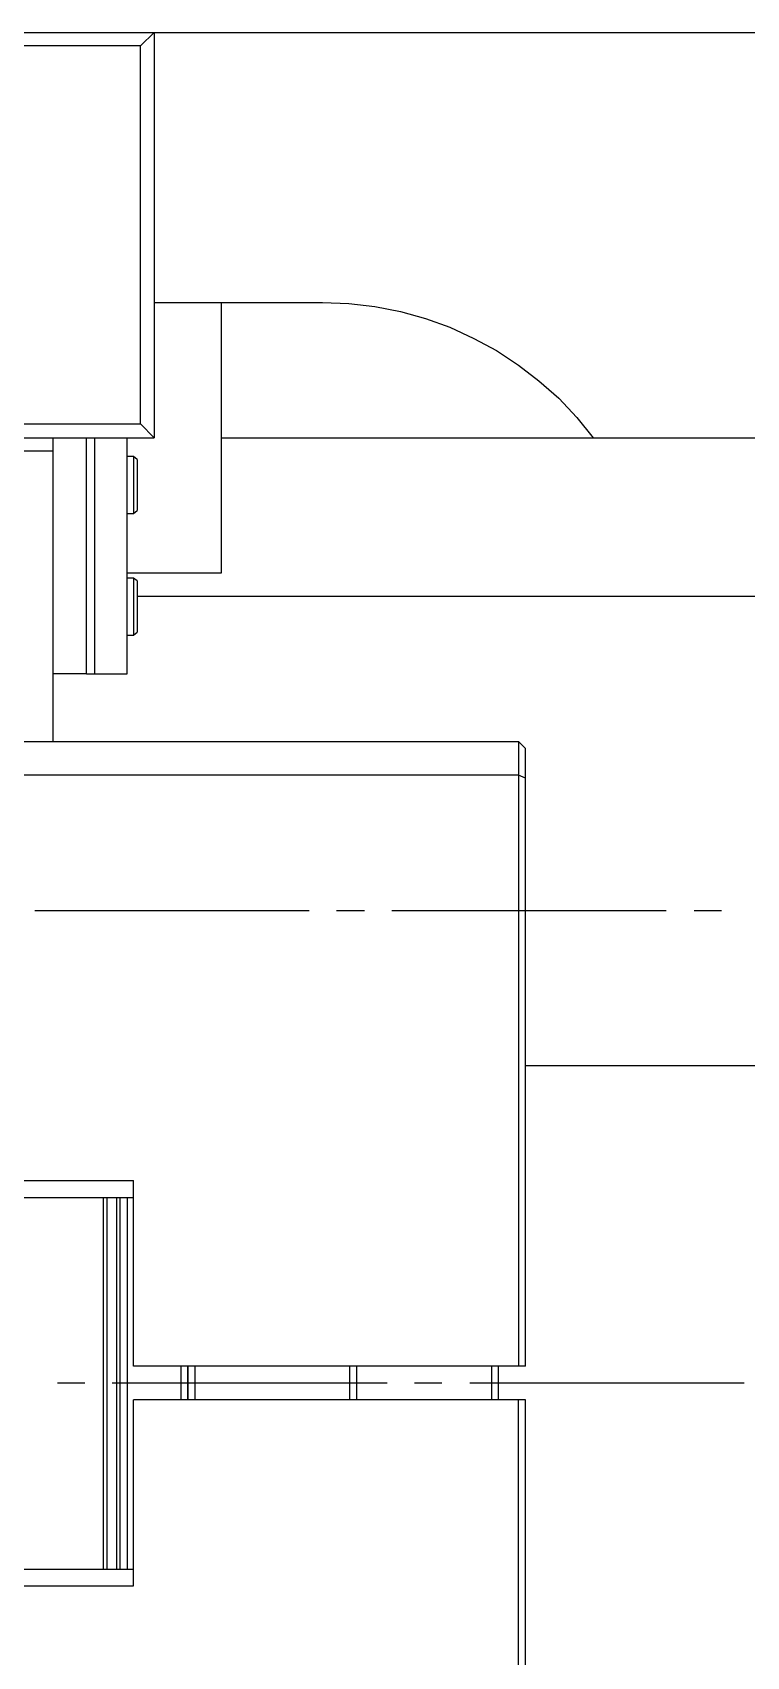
# Model space of a CAD drawing. Header units: millimetres. Extents: x -211 to 45495, y 24 to 52952.
# Drawn here: x 23671.4 to 23777.1, y 28251.5 to 28492 of the extents above; entities that cross this region are included whole.
import ezdxf

# ---------------------------------------------------------------- set-up
doc = ezdxf.new("R2010")
doc.units = ezdxf.units.MM
doc.layers.add('Layer2', color=7, linetype='Continuous')

# ---------------------------------------------------------------- blocks, each defined once
blk = doc.blocks.new('BLKF854')
at = {"layer": 'Layer2', "color": 7, "linetype": 'Continuous', "lineweight": 25}
for p, q in [((23689.39, 28492.02), (23687.41, 28490.04)), ((23687.41, 28490.04), (23359.4, 28490.04))]:
    blk.add_line(p, q, dxfattribs=at)
blk = doc.blocks.new('BLKF863')
at = {"layer": 'Layer2', "color": 7, "linetype": 'Continuous', "lineweight": 25}
for p, q in [((23714.36, 28452.06), (23718.23, 28451.89)), ((23718.23, 28451.89), (23722.11, 28451.46)), ((23722.11, 28451.46), (23725.9, 28450.68)), ((23725.9, 28450.68), (23729.6, 28449.65)), ((23729.6, 28449.65), (23733.22, 28448.36)), ((23733.22, 28448.36), (23736.75, 28446.72)), ((23736.75, 28446.72), (23740.11, 28444.91)), ((23740.11, 28444.91), (23743.38, 28442.76)), ((23743.38, 28442.76), (23746.39, 28440.44)), ((23746.39, 28440.44), (23749.32, 28437.85)), ((23749.32, 28437.85), (23751.99, 28435.01))]:
    blk.add_line(p, q, dxfattribs=at)
blk = doc.blocks.new('BLKF800')
at = {"layer": 'Layer2', "color": 7, "linetype": 'Continuous', "lineweight": 25}
for p, q in [((23296.36, 28492.02), (23689.39, 28492.02)), ((23689.39, 28492.02), (23689.39, 28432)), ((23689.39, 28492.02), (23872.89, 28492.02)), ((23687.41, 28434.06), (23687.41, 28490.04)), ((23689.39, 28452.06), (23714.36, 28452.06)), ((23699.37, 28412.02), (23699.37, 28452.06)), ((23359.4, 28434.06), (23687.41, 28434.06)), ((23687.41, 28434.06), (23689.39, 28432)), ((23751.99, 28435.01), (23754.4, 28432)), ((23296.36, 28432), (23689.39, 28432)), ((23674.4, 28432), (23674.4, 28387.05)), ((23679.4, 28397.03), (23679.4, 28432)), ((23680.6, 28397.03), (23680.6, 28432)), ((23685.42, 28397.03), (23685.42, 28432)), ((23699.37, 28432), (23872.89, 28432)), ((23674.4, 28430.02), (23369.39, 28430.02)), ((23686.37, 28429.24), (23685.42, 28429.24)), ((23686.37, 28429.24), (23686.37, 28420.8)), ((23686.89, 28428.81), (23686.37, 28429.24)), ((23686.89, 28428.81), (23686.89, 28421.23)), ((23685.42, 28420.8), (23686.37, 28420.8)), ((23686.37, 28420.8), (23686.89, 28421.23)), ((23685.42, 28412.02), (23699.37, 28412.02)), ((23686.37, 28411.24), (23685.42, 28411.24)), ((23686.89, 28410.81), (23686.37, 28411.24)), ((23686.37, 28411.24), (23686.37, 28402.8)), ((23686.89, 28410.81), (23686.89, 28403.23)), ((23812.36, 28408.49), (23686.89, 28408.49)), ((23685.42, 28402.8), (23686.37, 28402.8)), ((23686.37, 28402.8), (23686.89, 28403.23)), ((23679.4, 28397.03), (23674.4, 28397.03)), ((23679.4, 28397.03), (23685.42, 28397.03)), ((23649.43, 28387.05), (23743.38, 28387.05)), ((23743.38, 28387.05), (23743.38, 28294.56)), ((23743.38, 28387.05), (23744.41, 28386.01)), ((23744.41, 28294.56), (23744.41, 28386.01)), ((23743.38, 28382.05), (23649.43, 28382.05)), ((23744.41, 28381.62), (23743.38, 28382.05)), ((23671.73, 28361.99), (23712.38, 28361.99)), ((23716.43, 28361.99), (23720.56, 28361.99)), ((23724.61, 28361.99), (23765.25, 28361.99)), ((23769.39, 28361.99), (23773.43, 28361.99)), ((23778.86, 28338.99), (23744.41, 28338.99)), ((23660.37, 28322.03), (23686.37, 28322.03)), ((23686.37, 28294.56), (23686.37, 28322.03)), ((23660.37, 28319.53), (23686.37, 28319.53)), ((23681.89, 28264.5), (23681.89, 28319.53)), ((23682.41, 28319.53), (23682.41, 28264.5)), ((23683.87, 28264.42), (23683.87, 28319.53)), ((23684.39, 28264.5), (23684.39, 28319.53)), ((23685.42, 28319.53), (23685.42, 28264.5)), ((23744.41, 28294.56), (23686.37, 28294.56)), ((23693.43, 28289.56), (23693.43, 28294.56)), ((23694.38, 28294.56), (23694.38, 28289.56)), ((23694.38, 28289.56), (23694.38, 28294.56)), ((23695.41, 28294.56), (23695.41, 28289.56)), ((23718.41, 28289.56), (23718.41, 28294.56)), ((23719.35, 28294.56), (23719.35, 28289.56)), ((23739.42, 28289.56), (23739.42, 28294.56)), ((23740.37, 28294.56), (23740.37, 28289.56)), ((23675.09, 28292.06), (23679.14, 28292.06)), ((23683.19, 28292.06), (23723.92, 28292.06)), ((23727.96, 28292.06), (23732.01, 28292.06)), ((23736.15, 28292.06), (23776.79, 28292.06)), ((23686.37, 28262.01), (23686.37, 28289.56)), ((23744.41, 28289.56), (23686.37, 28289.56)), ((23743.38, 28196.99), (23743.38, 28289.56)), ((23744.41, 28198.02), (23744.41, 28289.56)), ((23660.37, 28264.5), (23686.37, 28264.5)), ((23660.37, 28262.01), (23686.37, 28262.01))]:
    blk.add_line(p, q, dxfattribs=at)
for name in ['BLKF854', 'BLKF863']:
    blk.add_blockref(name, (0, 0), dxfattribs=at)

msp = doc.modelspace()

# ---------------------------------------------------------------- block references
at = {"layer": 'Layer2', "color": 7, "linetype": 'Continuous', "lineweight": 25}
msp.add_blockref('BLKF800', (0, 0), dxfattribs=at)

doc.saveas('drawing.dxf')
